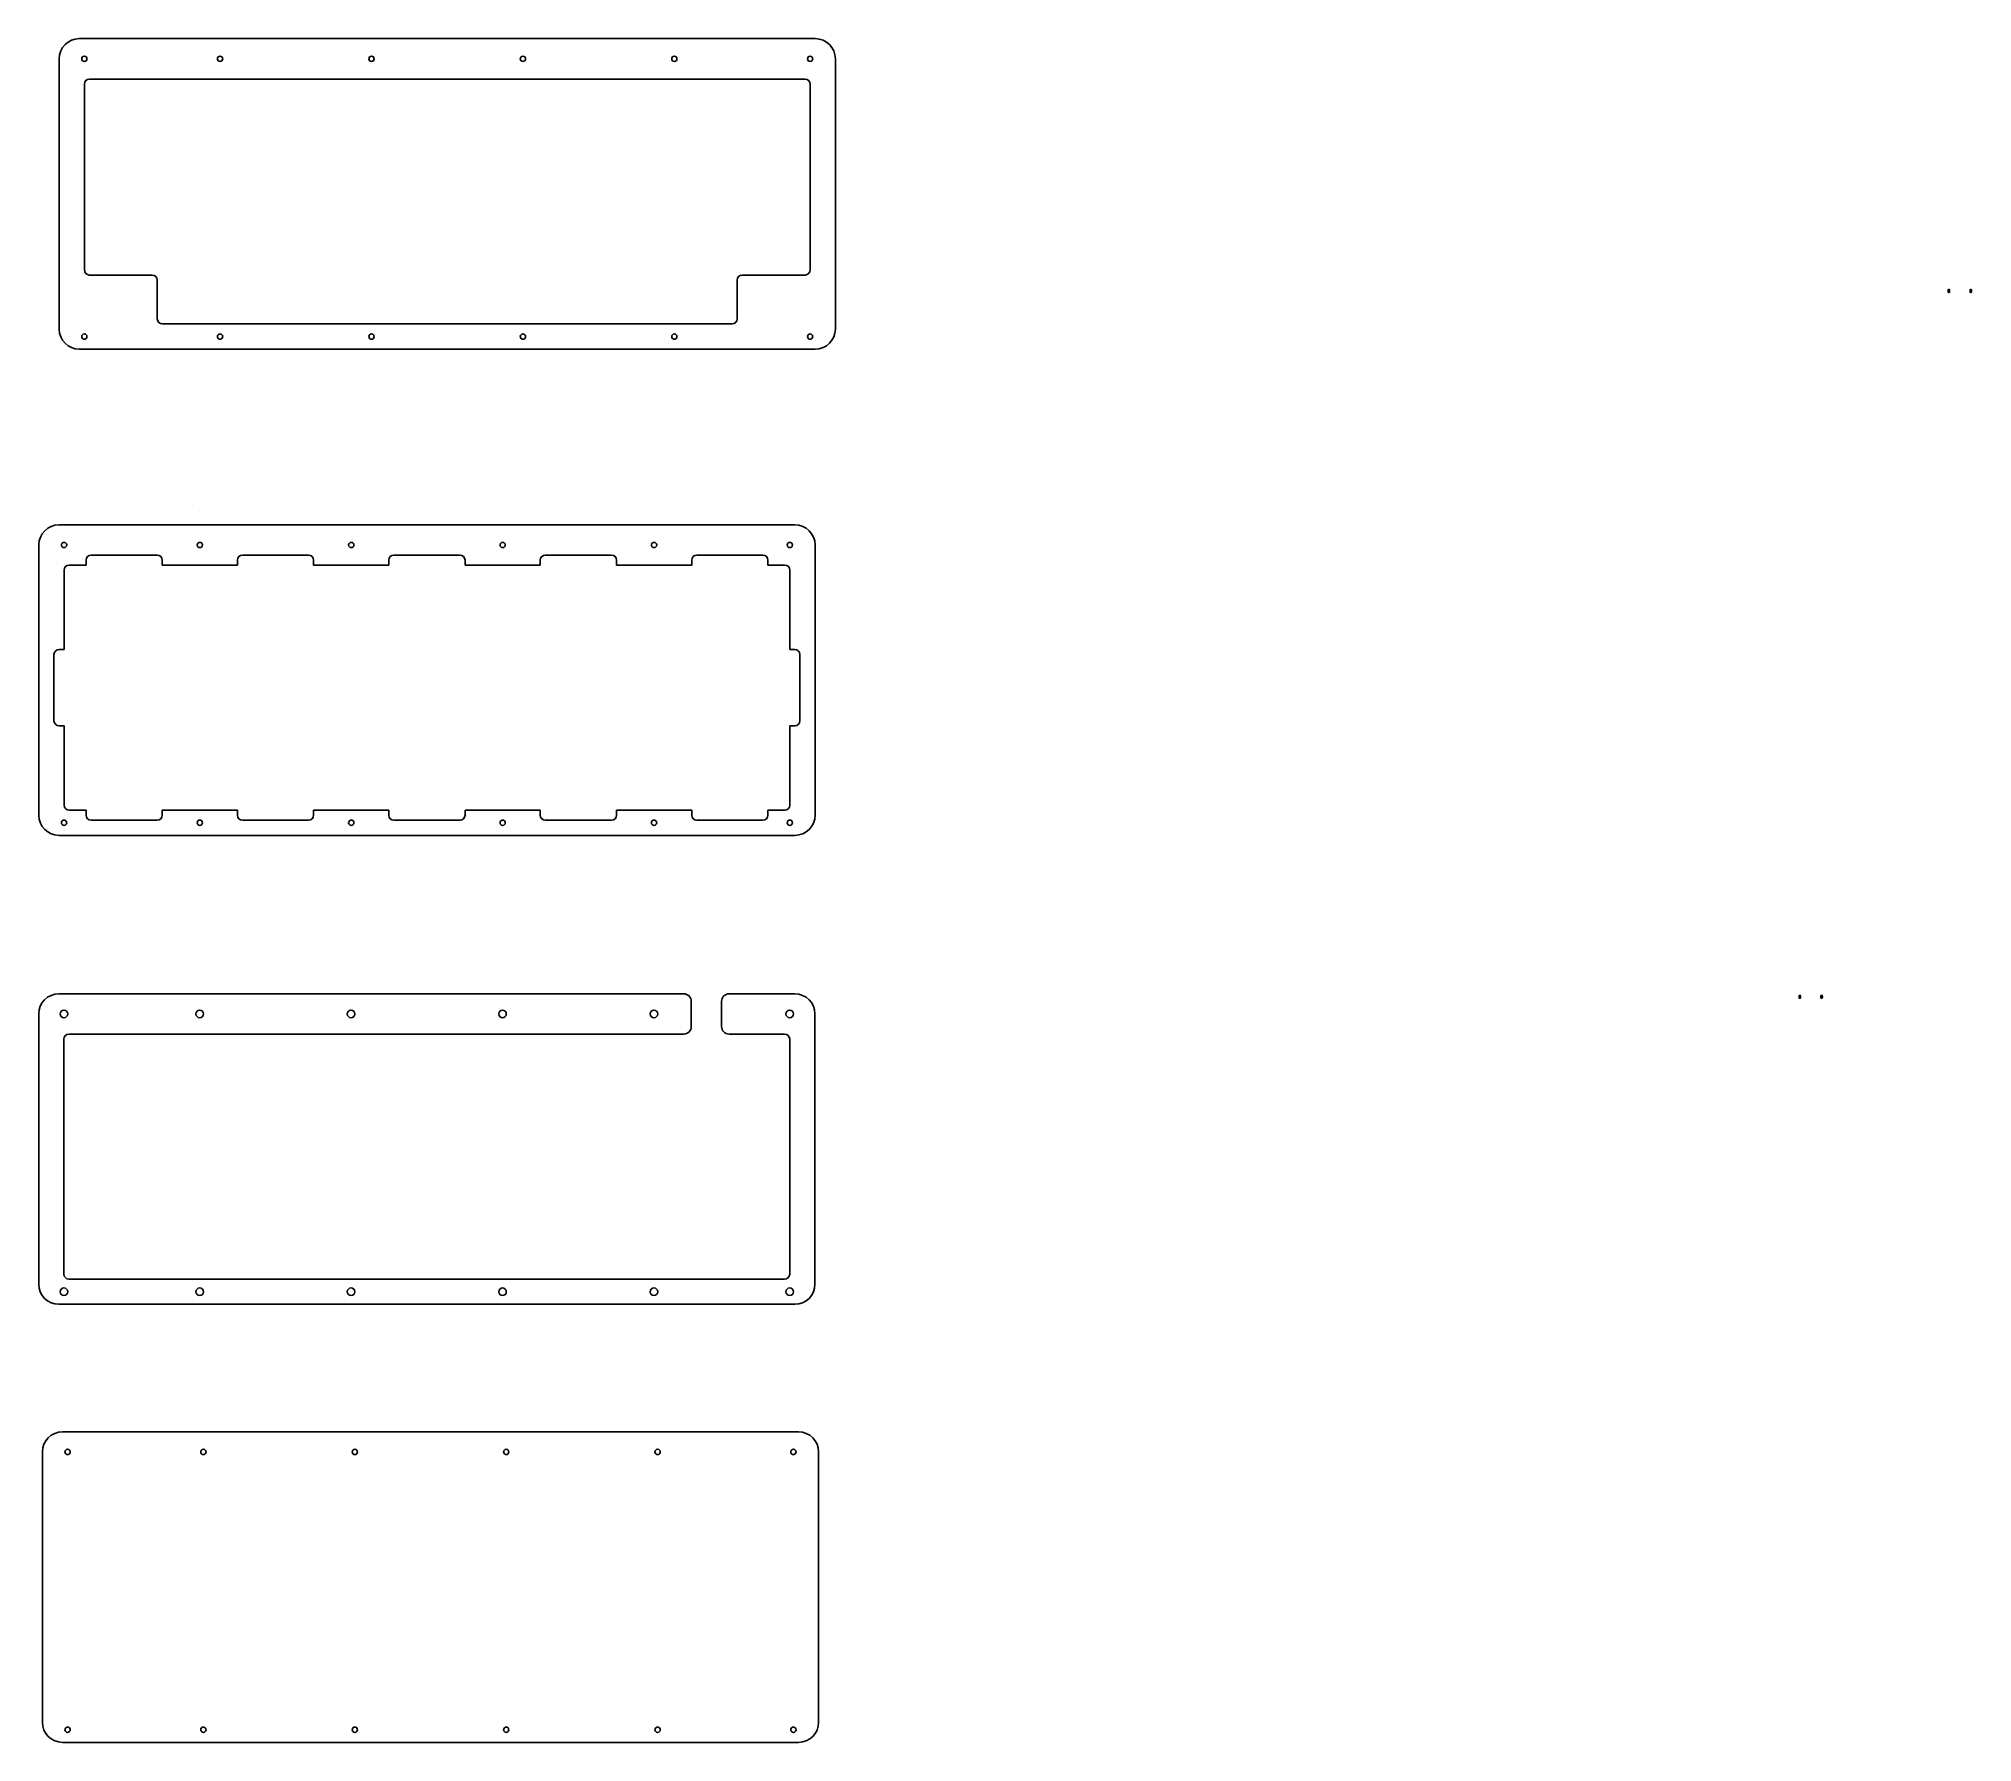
# Model space of a CAD drawing. Extents: x -54 to 712, y -1098 to -423.
import ezdxf

# ---------------------------------------------------------------- set-up
doc = ezdxf.new("R2010")
doc.units = 0
doc.header["$MEASUREMENT"] = 0
for name, color, linetype, true_color in [('BottomPasteMaskLayer', 16, 'Continuous', 0x800000), ('BottomSolderMaskLayer', 200, 'Continuous', 0xaa00ff), ('Multi-Layer', 9, 'Continuous', 0xc0c0c0), ('TopSolderMaskLayer', 216, 'Continuous', 0x800080)]:
    doc.layers.add(name, color=color, linetype=linetype, true_color=true_color)

msp = doc.modelspace()

# ---------------------------------------------------------------- hatches: boundary and pattern name
at = {"layer": 'BottomPasteMaskLayer'}
for points in [[(703.49, -523.1), (703.49, -523.1), (703.49, -522.71), (703.49, -522.68), (703.48, -522.64), (703.48, -522.61), (703.47, -522.57), (703.46, -522.54), (703.45, -522.5), (703.44, -522.47), (703.42, -522.44), (703.4, -522.41), (703.38, -522.38), (703.36, -522.35), (703.34, -522.32), (703.32, -522.29), (703.29, -522.27), (703.26, -522.25), (703.23, -522.23), (703.2, -522.21), (703.17, -522.19), (703.14, -522.17), (703.11, -522.16), (703.07, -522.15), (703.04, -522.14), (703, -522.13), (702.97, -522.13), (702.93, -522.12), (702.9, -522.12), (702.85, -522.12), (702.81, -522.12), (702.78, -522.13), (702.75, -522.13), (702.71, -522.14), (702.68, -522.15), (702.64, -522.16), (702.61, -522.17), (702.58, -522.19), (702.55, -522.21), (702.52, -522.23), (702.5, -522.25), (702.47, -522.27), (702.44, -522.3), (702.42, -522.32), (702.4, -522.35), (702.38, -522.38), (702.36, -522.41), (702.35, -522.44), (702.33, -522.47), (702.32, -522.51), (702.31, -522.54), (702.3, -522.57), (702.3, -522.61), (702.29, -522.64), (702.29, -522.68), (702.29, -522.97), (702.29, -523.33), (702.29, -523.36), (702.3, -523.4), (702.3, -523.43), (702.31, -523.47), (702.32, -523.5), (702.33, -523.54), (702.34, -523.57), (702.36, -523.6), (702.38, -523.63), (702.4, -523.66), (702.42, -523.69), (702.44, -523.72), (702.46, -523.74), (702.49, -523.77), (702.52, -523.79), (702.55, -523.81), (702.58, -523.83), (702.61, -523.85), (702.64, -523.87), (702.67, -523.88), (702.71, -523.89), (702.74, -523.9), (702.77, -523.91), (702.81, -523.91), (702.84, -523.92), (702.88, -523.92), (702.92, -523.92), (702.95, -523.92), (702.98, -523.91), (703.02, -523.91), (703.05, -523.9), (703.09, -523.89), (703.12, -523.88), (703.15, -523.87), (703.18, -523.85), (703.21, -523.83), (703.24, -523.82), (703.27, -523.79), (703.3, -523.77), (703.32, -523.75), (703.35, -523.72), (703.37, -523.7), (703.39, -523.67), (703.41, -523.64), (703.42, -523.61), (703.44, -523.58), (703.45, -523.55), (703.46, -523.51), (703.47, -523.48), (703.48, -523.45), (703.49, -523.41), (703.49, -523.38), (703.49, -523.34), (703.49, -523.23)], [(712.13, -523.1), (712.13, -523.1), (712.13, -522.71), (712.13, -522.68), (712.12, -522.64), (712.12, -522.61), (712.11, -522.57), (712.1, -522.54), (712.09, -522.5), (712.08, -522.47), (712.06, -522.44), (712.04, -522.41), (712.02, -522.38), (712, -522.35), (711.98, -522.32), (711.96, -522.29), (711.93, -522.27), (711.9, -522.25), (711.87, -522.23), (711.84, -522.21), (711.81, -522.19), (711.78, -522.17), (711.75, -522.16), (711.71, -522.15), (711.68, -522.14), (711.64, -522.13), (711.61, -522.13), (711.57, -522.12), (711.54, -522.12), (711.49, -522.12), (711.45, -522.12), (711.42, -522.13), (711.39, -522.13), (711.35, -522.14), (711.32, -522.15), (711.29, -522.16), (711.25, -522.17), (711.22, -522.19), (711.19, -522.21), (711.16, -522.23), (711.14, -522.25), (711.11, -522.27), (711.08, -522.3), (711.06, -522.32), (711.04, -522.35), (711.02, -522.38), (711, -522.41), (710.99, -522.44), (710.97, -522.47), (710.96, -522.51), (710.95, -522.54), (710.94, -522.57), (710.94, -522.61), (710.93, -522.64), (710.93, -522.68), (710.93, -522.97), (710.93, -523.33), (710.93, -523.36), (710.94, -523.4), (710.94, -523.43), (710.95, -523.47), (710.96, -523.5), (710.97, -523.54), (710.98, -523.57), (711, -523.6), (711.02, -523.63), (711.04, -523.66), (711.06, -523.69), (711.08, -523.72), (711.1, -523.74), (711.13, -523.77), (711.16, -523.79), (711.19, -523.81), (711.22, -523.83), (711.25, -523.85), (711.28, -523.87), (711.31, -523.88), (711.35, -523.89), (711.38, -523.9), (711.41, -523.91), (711.45, -523.91), (711.48, -523.92), (711.52, -523.92), (711.56, -523.92), (711.59, -523.92), (711.62, -523.91), (711.66, -523.91), (711.69, -523.9), (711.73, -523.89), (711.76, -523.88), (711.79, -523.87), (711.82, -523.85), (711.85, -523.83), (711.88, -523.82), (711.91, -523.79), (711.94, -523.77), (711.96, -523.75), (711.99, -523.72), (712.01, -523.7), (712.03, -523.67), (712.05, -523.64), (712.06, -523.61), (712.08, -523.58), (712.09, -523.55), (712.1, -523.51), (712.11, -523.48), (712.12, -523.45), (712.13, -523.41), (712.13, -523.38), (712.13, -523.34), (712.13, -523.23)], [(644.41, -802.86), (644.4, -802.86), (644.4, -802.47), (644.4, -802.44), (644.4, -802.4), (644.4, -802.37), (644.39, -802.33), (644.38, -802.3), (644.37, -802.26), (644.35, -802.23), (644.34, -802.2), (644.32, -802.17), (644.3, -802.14), (644.28, -802.11), (644.26, -802.08), (644.23, -802.05), (644.21, -802.03), (644.18, -802.01), (644.15, -801.98), (644.12, -801.97), (644.09, -801.95), (644.06, -801.93), (644.02, -801.92), (643.99, -801.91), (643.95, -801.9), (643.92, -801.89), (643.88, -801.88), (643.85, -801.88), (643.81, -801.88), (643.77, -801.88), (643.73, -801.88), (643.7, -801.88), (643.66, -801.89), (643.63, -801.9), (643.59, -801.91), (643.56, -801.92), (643.53, -801.93), (643.5, -801.95), (643.47, -801.97), (643.44, -801.99), (643.41, -802.01), (643.38, -802.03), (643.36, -802.06), (643.34, -802.08), (643.32, -802.11), (643.3, -802.14), (643.28, -802.17), (643.26, -802.2), (643.25, -802.23), (643.24, -802.26), (643.23, -802.3), (643.22, -802.33), (643.21, -802.37), (643.21, -802.4), (643.21, -802.44), (643.21, -802.73), (643.21, -803.09), (643.21, -803.12), (643.21, -803.16), (643.22, -803.19), (643.22, -803.23), (643.23, -803.26), (643.25, -803.3), (643.26, -803.33), (643.27, -803.36), (643.29, -803.39), (643.31, -803.42), (643.33, -803.45), (643.36, -803.48), (643.38, -803.5), (643.41, -803.53), (643.43, -803.55), (643.46, -803.57), (643.49, -803.59), (643.52, -803.61), (643.55, -803.62), (643.59, -803.64), (643.62, -803.65), (643.66, -803.66), (643.69, -803.67), (643.73, -803.67), (643.76, -803.67), (643.8, -803.68), (643.83, -803.68), (643.87, -803.67), (643.9, -803.67), (643.93, -803.67), (643.97, -803.66), (644, -803.65), (644.03, -803.64), (644.07, -803.62), (644.1, -803.61), (644.13, -803.59), (644.16, -803.57), (644.19, -803.55), (644.21, -803.53), (644.24, -803.51), (644.26, -803.48), (644.28, -803.45), (644.3, -803.43), (644.32, -803.4), (644.34, -803.37), (644.36, -803.34), (644.37, -803.3), (644.38, -803.27), (644.39, -803.24), (644.4, -803.2), (644.4, -803.17), (644.41, -803.13), (644.41, -803.1), (644.41, -802.98)], [(653.05, -802.86), (653.04, -802.86), (653.04, -802.47), (653.04, -802.44), (653.04, -802.4), (653.04, -802.37), (653.03, -802.33), (653.02, -802.3), (653.01, -802.26), (652.99, -802.23), (652.98, -802.2), (652.96, -802.17), (652.94, -802.14), (652.92, -802.11), (652.9, -802.08), (652.87, -802.05), (652.85, -802.03), (652.82, -802.01), (652.79, -801.98), (652.76, -801.97), (652.73, -801.95), (652.7, -801.93), (652.66, -801.92), (652.63, -801.91), (652.59, -801.9), (652.56, -801.89), (652.52, -801.88), (652.49, -801.88), (652.45, -801.88), (652.41, -801.88), (652.37, -801.88), (652.34, -801.88), (652.3, -801.89), (652.27, -801.9), (652.23, -801.91), (652.2, -801.92), (652.17, -801.93), (652.14, -801.95), (652.11, -801.97), (652.08, -801.99), (652.05, -802.01), (652.02, -802.03), (652, -802.06), (651.98, -802.08), (651.96, -802.11), (651.94, -802.14), (651.92, -802.17), (651.9, -802.2), (651.89, -802.23), (651.88, -802.26), (651.87, -802.3), (651.86, -802.33), (651.85, -802.37), (651.85, -802.4), (651.85, -802.44), (651.85, -802.73), (651.85, -803.09), (651.85, -803.12), (651.85, -803.16), (651.86, -803.19), (651.86, -803.23), (651.87, -803.26), (651.89, -803.3), (651.9, -803.33), (651.91, -803.36), (651.93, -803.39), (651.95, -803.42), (651.97, -803.45), (652, -803.48), (652.02, -803.5), (652.05, -803.53), (652.07, -803.55), (652.1, -803.57), (652.13, -803.59), (652.16, -803.61), (652.19, -803.62), (652.23, -803.64), (652.26, -803.65), (652.3, -803.66), (652.33, -803.67), (652.37, -803.67), (652.4, -803.67), (652.44, -803.68), (652.47, -803.68), (652.51, -803.67), (652.54, -803.67), (652.57, -803.67), (652.61, -803.66), (652.64, -803.65), (652.68, -803.64), (652.71, -803.62), (652.74, -803.61), (652.77, -803.59), (652.8, -803.57), (652.83, -803.55), (652.85, -803.53), (652.88, -803.51), (652.9, -803.48), (652.92, -803.45), (652.94, -803.43), (652.96, -803.4), (652.98, -803.37), (653, -803.34), (653.01, -803.3), (653.02, -803.27), (653.03, -803.24), (653.04, -803.2), (653.04, -803.17), (653.05, -803.13), (653.05, -803.1), (653.05, -802.98)]]:
    msp.add_hatch(color=256, dxfattribs=at).paths.add_polyline_path(points)
at = {"layer": 'BottomSolderMaskLayer'}
for points in [[(703.51, -523.31, -0.785398), (702.26, -523.31), (702.26, -522.69, -0.785398), (703.51, -522.69)], [(712.16, -523.31, -0.785398), (710.91, -523.31), (710.91, -522.69, -0.785398), (712.16, -522.69)], [(644.43, -803.07, -0.785398), (643.18, -803.07), (643.18, -802.45, -0.785398), (644.43, -802.45)], [(653.08, -803.07, -0.785398), (651.83, -803.07), (651.83, -802.45, -0.785398), (653.08, -802.45)]]:
    msp.add_hatch(color=256, dxfattribs=at).paths.add_polyline_path(points)
at = {"layer": 'Multi-Layer'}
for points in [[(703.48, -523.3, -0.785398), (702.28, -523.3), (702.28, -522.7, -0.785398), (703.48, -522.7)], [(712.14, -523.3, -0.785398), (710.94, -523.3), (710.94, -522.7, -0.785398), (712.14, -522.7)], [(644.4, -803.06, -0.785398), (643.2, -803.06), (643.2, -802.46, -0.785398), (644.4, -802.46)], [(653.05, -803.06, -0.785398), (651.85, -803.06), (651.85, -802.46, -0.785398), (653.05, -802.46)]]:
    msp.add_hatch(color=256, dxfattribs=at).paths.add_polyline_path(points)
at = {"layer": 'TopSolderMaskLayer'}
for points in [[(703.51, -523.31, -0.785398), (702.26, -523.31), (702.26, -522.69, -0.785398), (703.51, -522.69)], [(712.16, -523.31, -0.785398), (710.91, -523.31), (710.91, -522.69, -0.785398), (712.16, -522.69)], [(644.43, -803.07, -0.785398), (643.18, -803.07), (643.18, -802.45, -0.785398), (644.43, -802.45)], [(653.08, -803.07, -0.785398), (651.83, -803.07), (651.83, -802.45, -0.785398), (653.08, -802.45)]]:
    msp.add_hatch(color=256, dxfattribs=at).paths.add_polyline_path(points)

# ---------------------------------------------------------------- linework, layer by layer
at = {"color": 0}
for p, q in [((-37.96, -423), (253.63, -423)), ((-45.96, -538.1), (-45.96, -431)), ((261.63, -431), (261.63, -538.1)), ((-35.96, -514.7), (-35.96, -441)), ((-33.96, -439), (249.63, -439)), ((251.63, -441), (251.63, -514.7)), ((-33.96, -516.7), (-9.04, -516.7)), ((-7.04, -534.1), (-7.04, -518.7)), ((222.71, -518.7), (222.71, -534.1)), ((249.63, -516.7), (224.71, -516.7)), ((220.71, -536.1), (-5.04, -536.1)), ((253.63, -546.1), (-37.96, -546.1)), ((-46, -615.7), (245.6, -615.7)), ((-54, -730.8), (-54, -623.7)), ((-33.3, -627.7), (-7.1, -627.7)), ((26.7, -627.7), (52.9, -627.7)), ((86.7, -627.7), (112.9, -627.7)), ((146.7, -627.7), (172.9, -627.7)), ((206.7, -627.7), (232.9, -627.7)), ((253.6, -623.7), (253.6, -730.8)), ((-44, -665.15), (-44, -633.7)), ((-42, -631.7), (-35.3, -631.7)), ((-35.3, -631.7), (-35.3, -629.7)), ((-5.1, -631.7), (-5.1, -629.7)), ((-5.1, -631.7), (24.7, -631.7)), ((24.7, -631.7), (24.7, -629.7)), ((54.9, -631.7), (54.9, -629.7)), ((54.9, -631.7), (84.7, -631.7)), ((84.7, -631.7), (84.7, -629.7)), ((114.9, -631.7), (114.9, -629.7)), ((114.9, -631.7), (144.7, -631.7)), ((144.7, -631.7), (144.7, -629.7)), ((174.9, -631.7), (174.9, -629.7)), ((174.9, -631.7), (204.7, -631.7)), ((204.7, -631.7), (204.7, -629.7)), ((234.9, -631.7), (234.9, -629.7)), ((234.9, -631.7), (241.6, -631.7)), ((243.6, -633.7), (243.6, -665.15)), ((-44, -665.15), (-46, -665.15)), ((245.6, -665.15), (243.6, -665.15)), ((-48, -693.35), (-48, -667.15)), ((247.6, -667.15), (247.6, -693.35)), ((-44, -695.35), (-46, -695.35)), ((-44, -726.8), (-44, -695.35)), ((243.6, -695.35), (243.6, -726.8)), ((245.6, -695.35), (243.6, -695.35)), ((-35.3, -728.8), (-42, -728.8)), ((-35.3, -730.8), (-35.3, -728.8)), ((-7.1, -732.8), (-33.3, -732.8)), ((24.7, -728.8), (-5.1, -728.8)), ((-5.1, -730.8), (-5.1, -728.8)), ((24.7, -730.8), (24.7, -728.8)), ((52.9, -732.8), (26.7, -732.8)), ((84.7, -728.8), (54.9, -728.8)), ((54.9, -730.8), (54.9, -728.8)), ((84.7, -730.8), (84.7, -728.8)), ((112.9, -732.8), (86.7, -732.8)), ((144.7, -728.8), (114.9, -728.8)), ((114.9, -730.8), (114.9, -728.8)), ((144.7, -730.8), (144.7, -728.8)), ((172.9, -732.8), (146.7, -732.8)), ((204.7, -728.8), (174.9, -728.8)), ((174.9, -730.8), (174.9, -728.8)), ((204.7, -730.8), (204.7, -728.8)), ((232.9, -732.8), (206.7, -732.8)), ((241.6, -728.8), (234.9, -728.8)), ((234.9, -730.8), (234.9, -728.8)), ((245.6, -738.8), (-46, -738.8)), ((-46.06, -801.58), (201.54, -801.58)), ((219.54, -801.58), (245.54, -801.58)), ((-54.06, -916.68), (-54.06, -809.58)), ((204.54, -804.58), (204.54, -814.58)), ((216.54, -804.58), (216.54, -814.58)), ((253.54, -809.58), (253.54, -916.68)), ((-44.06, -912.68), (-44.06, -819.58)), ((-42.06, -817.58), (201.54, -817.58)), ((219.54, -817.58), (241.54, -817.58)), ((243.54, -819.58), (243.54, -912.68)), ((241.54, -914.68), (-42.06, -914.68)), ((245.54, -924.68), (-46.06, -924.68)), ((-44.59, -975.2), (247.01, -975.2)), ((-52.59, -1090.3), (-52.59, -983.2)), ((255.01, -983.2), (255.01, -1090.3)), ((247.01, -1098.3), (-44.59, -1098.3))]:
    msp.add_line(p, q, dxfattribs=at)
at = {"linetype": 'Continuous'}
msp.add_line((9.8, -609.91), (9.8, -609.91), dxfattribs=at)
for centre, radius in [((-35.96, -431), 1.05), ((17.83, -431), 1.05), ((77.83, -431), 1.05), ((137.83, -431), 1.05), ((197.83, -431), 1.05), ((251.63, -431), 1.05), ((-35.96, -541.1), 1.05), ((17.83, -541.1), 1.05), ((77.83, -541.1), 1.05), ((137.83, -541.1), 1.05), ((197.83, -541.1), 1.05), ((251.63, -541.1), 1.05), ((-44, -623.7), 1.05), ((9.8, -623.7), 1.05), ((69.8, -623.7), 1.05), ((129.8, -623.7), 1.05), ((189.8, -623.7), 1.05), ((243.6, -623.7), 1.05), ((-44, -733.8), 1.05), ((9.8, -733.8), 1.05), ((69.8, -733.8), 1.05), ((129.8, -733.8), 1.05), ((189.8, -733.8), 1.05), ((243.6, -733.8), 1.05), ((-44.06, -809.58), 1.5), ((9.74, -809.58), 1.5), ((69.74, -809.58), 1.5), ((129.74, -809.58), 1.5), ((189.74, -809.58), 1.5), ((243.54, -809.58), 1.5), ((-44.06, -919.68), 1.5), ((9.74, -919.68), 1.5), ((69.74, -919.68), 1.5), ((129.74, -919.68), 1.5), ((189.74, -919.68), 1.5), ((243.54, -919.68), 1.5), ((-42.59, -983.2), 1.05), ((11.21, -983.2), 1.05), ((71.21, -983.2), 1.05), ((131.21, -983.2), 1.05), ((191.21, -983.2), 1.05), ((245.01, -983.2), 1.05), ((-42.59, -1093.3), 1.05), ((11.21, -1093.3), 1.05), ((71.21, -1093.3), 1.05), ((131.21, -1093.3), 1.05), ((191.21, -1093.3), 1.05), ((245.01, -1093.3), 1.05)]:
    msp.add_circle(centre, radius, dxfattribs=at)
for centre, radius, start, end in [((-37.96, -431), 8, 90, 180), ((253.63, -431), 8, 0, 90), ((-33.96, -441), 2, 90, 180), ((249.63, -441), 2, 0, 90), ((-33.96, -514.7), 2, 180, 270), ((-9.04, -518.7), 2, 0, 90), ((224.71, -518.7), 2, 90, 180), ((249.63, -514.7), 2, 270, 0), ((-5.04, -534.1), 2, 180, 270), ((220.71, -534.1), 2, 270, 0), ((-37.96, -538.1), 8, 180, 270), ((253.63, -538.1), 8, 270, 0), ((-46, -623.7), 8, 90, 180), ((245.6, -623.7), 8, 0, 90), ((-33.3, -629.7), 2, 90, 180), ((-7.1, -629.7), 2, 0, 90), ((26.7, -629.7), 2, 90, 180), ((52.9, -629.7), 2, 0, 90), ((86.7, -629.7), 2, 90, 180), ((112.9, -629.7), 2, 0, 90), ((146.7, -629.7), 2, 90, 180), ((172.9, -629.7), 2, 0, 90), ((206.7, -629.7), 2, 90, 180), ((232.9, -629.7), 2, 0, 90), ((-42, -633.7), 2, 90, 180), ((241.6, -633.7), 2, 0, 90), ((-46, -667.15), 2, 90, 180), ((245.6, -667.15), 2, 0, 90), ((-46, -693.35), 2, 180, 270), ((245.6, -693.35), 2, 270, 0), ((-42, -726.8), 2, 180, 270), ((241.6, -726.8), 2, 270, 0), ((-46, -730.8), 8, 180, 270), ((-33.3, -730.8), 2, 180, 270), ((-7.1, -730.8), 2, 270, 0), ((26.7, -730.8), 2, 180, 270), ((52.9, -730.8), 2, 270, 0), ((86.7, -730.8), 2, 180, 270), ((112.9, -730.8), 2, 270, 0), ((146.7, -730.8), 2, 180, 270), ((172.9, -730.8), 2, 270, 0), ((206.7, -730.8), 2, 180, 270), ((232.9, -730.8), 2, 270, 0), ((245.6, -730.8), 8, 270, 0), ((-46.06, -809.58), 8, 90, 180), ((201.54, -804.58), 3, 0, 90), ((219.54, -804.58), 3, 90, 180), ((245.54, -809.58), 8, 0, 90), ((-42.06, -819.58), 2, 90, 180), ((201.54, -814.58), 3, 270, 0), ((219.54, -814.58), 3, 180, 270), ((241.54, -819.58), 2, 0, 90), ((-46.06, -916.68), 8, 180, 270), ((-42.06, -912.68), 2, 180, 270), ((241.54, -912.68), 2, 270, 0), ((245.54, -916.68), 8, 270, 0), ((-44.59, -983.2), 8, 90, 180), ((247.01, -983.2), 8, 0, 90), ((-44.59, -1090.3), 8, 180, 270), ((247.01, -1090.3), 8, 270, 0)]:
    msp.add_arc(centre, radius, start, end, dxfattribs=at)

doc.saveas('drawing.dxf')
